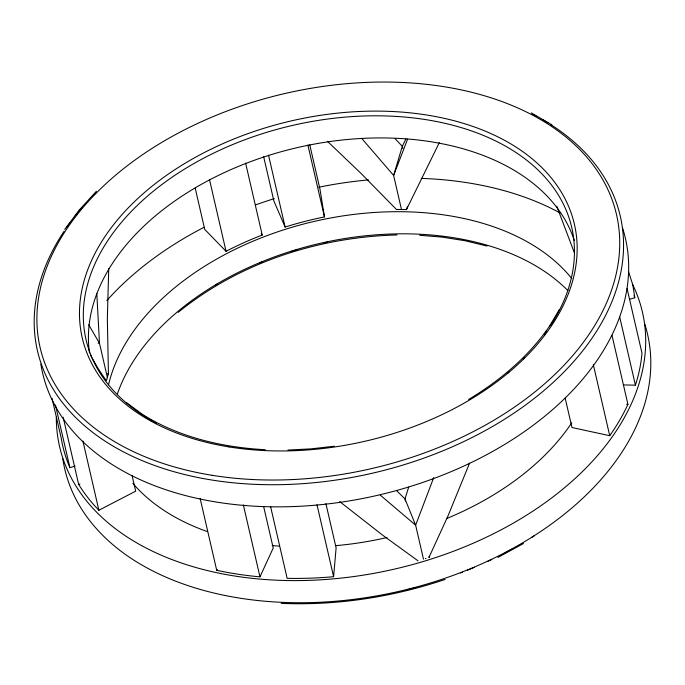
<?xml version="1.0" encoding="UTF-8"?>
<svg xmlns="http://www.w3.org/2000/svg" width="685" height="685" viewBox="0 0 685 685"><rect width="100%" height="100%" fill="white"/><g stroke="black" fill="none" stroke-linecap="round" stroke-linejoin="round"><path stroke-width="1.03" d="M108.727 268.648L107.34 318.628L108.435 373.77L106.338 380.774L98.503 369.181L92.201 358.306M270.549 506.429L287.152 578.346A295.74 192.459 -13 0 0 333.604 576.693L336.112 547.872L325.897 503.621M408.705 487.078L404.989 498.885L405.486 501.009M407.387 206.81L406.479 209.55L396.435 209.456L361.303 173.699L327.413 141.281M433.716 477.599L415.632 525.181L423.493 559.208M407.592 139.149L393.618 175.437L401.47 209.464M469.576 463.137L447.981 515.951L428.93 557.521M200.114 498.372L216.717 570.288A295.74 192.459 -13 0 0 259.966 576.847L273.229 548.026L263.648 506.54M406.479 209.55L439.325 142.6M405.931 138.952L402.309 146.316L393.618 175.437L361.997 138.73M559.285 309.62L549.404 326.36L549.867 325.658C529.017 356.234 500.17 380.5 468.617 399.475M216.717 570.288L217.333 569.415M64.707 229.449L79.263 209.987L96.397 191.269M178.143 312.369C239.493 262.569 318.499 237.019 397.017 234.964M497.995 557.385L523.494 543.496M79.922 484.021L78.681 484.5L63.14 417.199M52.026 398.268L61.17 437.912A295.74 192.459 -13 0 0 69.904 467.667L75.042 466.057M425.308 558.652L426.036 558.429M445.062 579.459C392.462 597.183 336.72 605.72 281.218 603.365M629.609 299.259L634.789 297.769L632.863 285.063L628.505 271.457M418.021 560.827L383.138 535.55L339.7 501.6M334.263 446.226L311.041 448.872L287.983 450.036M98.169 343.228L99.479 343.245L107.34 377.272M623.307 384.919L635.432 385.167A295.74 192.459 -13 0 0 641.991 353.177L627.092 288.642M107.125 373.736L108.435 373.77M419.725 235.28L441.876 237.087L464.995 240.726L487.001 246.052M265.275 449.72C221.863 447.382 177.946 437.107 140.99 413.475M626.664 404.253L627.922 404.373L611.962 335.222M627.931 404.356A295.74 192.459 -13 0 1 609.736 435.711L571.966 427.517L565.159 398.019M531.26 112.897L551.853 124.824M126.451 402.575L141.744 413.92M380.295 495.135L415.632 525.181L404.989 498.885L396.658 490.725M245.615 163.124L262.218 235.032A252.371 164.237 -13 0 0 226.05 251.301L204.729 229.406L195.156 187.921M395.228 138.858L402.309 146.316L402.797 148.448M261.276 233.499L262.218 235.032M88.716 324.758L99.479 343.245L96.816 293.642M90.574 355.19L91.781 357.527M429.298 557.41L428.938 556.597M309.757 144.877L319.972 189.128L324.476 216.931A252.311 164.194 -13 0 0 285.114 227.043L273.88 200.988L263.665 156.728M556.759 206.194L574.244 252.474M634.002 295.672L634.447 296.836M634.533 297.067L634.789 297.769M619.677 316.941L635.432 385.167M593.347 364.737L609.736 435.728M307.873 145.014L324.476 216.931M268.511 155.127L285.114 227.043M317.001 504.785L333.604 576.693M209.447 179.384L226.05 251.301M243.363 504.939L259.966 576.847M132.068 475.493L135.681 491.171L98.88 510.256L82.919 441.106M55.434 404.981L69.904 467.667M89.495 352.921A249.237 162.199 -13 0 1 297.213 147.643A249.237 162.199 -13 0 1 574.347 240.589M622.425 227.591A299.088 194.643 -13 0 1 379.379 494.895A299.088 194.643 -13 0 1 40.852 364.06M571.744 422.808A249.237 162.199 -13 0 1 446.74 518.511M387.042 537.528A249.237 162.199 -13 0 1 335.744 545.662M279.506 546.168A249.237 162.199 -13 0 1 272.193 545.543M207.486 531.637A249.237 162.199 -13 0 1 132.856 483.362M108.555 384.79A249.237 162.199 -13 0 1 315.049 221.221A249.237 162.199 -13 0 1 571.769 278.521M632.349 283.967A299.088 194.643 -13 0 1 394.937 568.995A299.088 194.643 -13 0 1 56.324 417.139M106.826 300.578A299.088 194.643 -13 0 1 203.959 227.334M255.445 204.952A299.088 194.643 -13 0 1 274.342 198.616M318.671 187.236A299.088 194.643 -13 0 1 368.487 179.907M421.224 178.383A299.088 194.643 -13 0 1 560.124 212.966M98.931 510.282A295.74 192.459 -13 0 1 78.732 484.526M156.471 423.167A249.237 162.199 -13 0 1 135.835 206.861A249.237 162.199 -13 0 1 458.179 126.716A249.237 162.199 -13 0 1 550.791 325.118M546.647 331.24A249.237 162.199 -13 0 1 544.164 334.682M524.65 357.399A249.237 162.199 -13 0 1 523.109 358.949M509.041 371.912A249.237 162.199 -13 0 1 507.388 373.316M550.646 124.542A299.088 194.643 -13 0 1 550.586 384.773A299.088 194.643 -13 0 1 165.787 469.259A299.088 194.643 -13 0 1 64.005 231.384M66.924 227.095A299.088 194.643 -13 0 1 69.981 222.831M75.127 216.075A299.088 194.643 -13 0 1 81.892 207.88M94.265 194.497A299.088 194.643 -13 0 1 95.797 192.956M532.313 114.095A299.088 194.643 -13 0 1 536.107 116.073M542.606 119.678A299.088 194.643 -13 0 1 548.009 122.889M534.411 535.653A295.766 192.476 -13 0 1 531.757 537.348M511.738 549.19A295.766 192.476 -13 0 1 505.162 552.726M491.804 559.457A295.766 192.476 -13 0 1 487.96 561.28M474.26 567.403A295.766 192.476 -13 0 1 467.358 570.271M462.435 572.232A295.766 192.476 -13 0 1 460.457 573.003M416.429 587.387A295.766 192.476 -13 0 1 407.215 589.776M215.664 284.874A252.559 164.366 -13 0 1 217.487 283.813M259.683 262.971A252.559 164.366 -13 0 1 262.629 261.773M290.577 251.755A252.559 164.366 -13 0 1 297.598 249.614M323.303 243.004A252.559 164.366 -13 0 1 327.473 242.105M117.426 393.866A249.237 162.199 -13 0 1 320.246 243.321A249.237 162.199 -13 0 1 567.933 290.628M644.559 323.474A299.088 194.643 -13 0 1 400.742 590.958A299.088 194.643 -13 0 1 62.832 458.924M229.081 446.928A252.559 164.366 -13 0 0 575.563 229.972A252.559 164.366 -13 0 0 180.292 166.207A252.559 164.366 -13 0 0 229.081 446.928M212.102 475.304A295.766 192.476 -13 0 0 617.853 221.238A295.766 192.476 -13 0 0 154.973 146.564A295.766 192.476 -13 0 0 212.102 475.304"/></g></svg>
